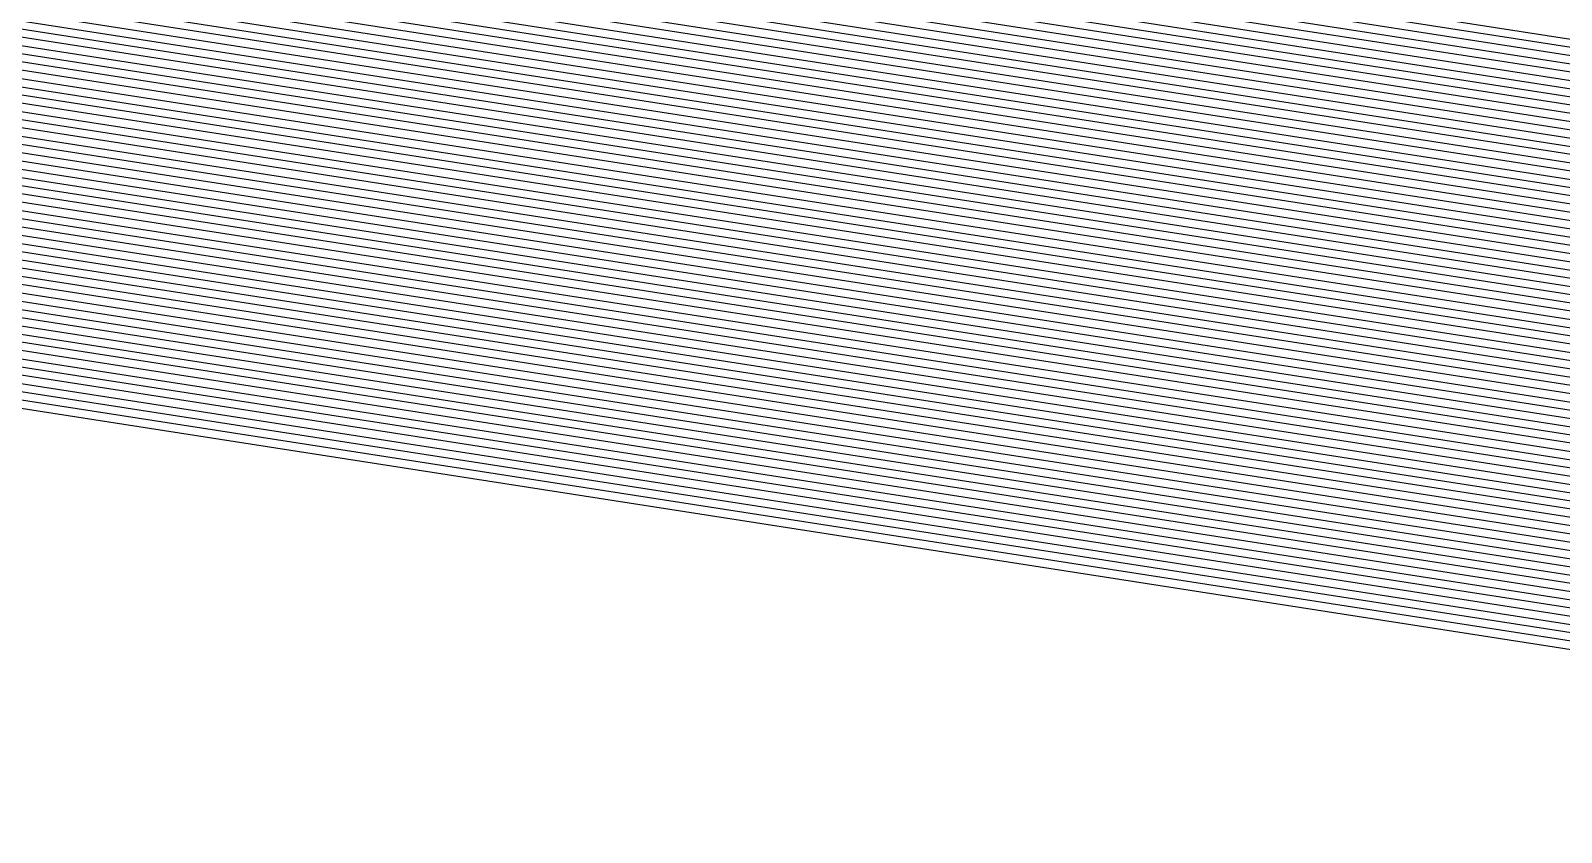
# Model space of a CAD drawing. Extents: x 7084 to 11035, y 13750 to 16729.
# Drawn here: x 8488.5 to 8575.3, y 13903.7 to 13949.2 of the extents above; entities that cross this region are included whole.
import ezdxf

# ---------------------------------------------------------------- set-up
doc = ezdxf.new("R2010")
doc.units = 0
doc.layers.add('Default', color=7, linetype='Continuous')

msp = doc.modelspace()

# ---------------------------------------------------------------- linework, layer by layer
at = {"layer": 'Default'}
for points in [[(10295.182, 16443.974), (10517.258, 16426.435), (10774.398, 16069.815), (10782.234, 16061.156), (10899.116, 15950.077), (11021.842, 15529.148), (11025.76, 15520.163), (10955.631, 15040.771), (10955.141, 15028.681), (10844.103, 14104.975), (10839.206, 14081.776), (10704.791, 13900.543), (10696.956, 13890.577), (10445.659, 13756.114), (9966.443, 13808.73), (9960.24, 13824.25), (9942.283, 13817.715), (9533.196, 13811.869), (9526.993, 13805.497), (8948.427, 13863.96), (8926.226, 13867.554), (8137.273, 13990.325)], [(10298.938, 16421.009), (10512.184, 16404.168), (10759.1, 16061.727), (10776.154, 16042.882), (10888.389, 15936.22), (11006.235, 15532.027), (11014.762, 15512.47), (10947.422, 15052.14), (10946.356, 15025.827), (10839.733, 14138.849), (10829.074, 14088.357), (10700.004, 13914.33), (10682.95, 13892.64), (10441.646, 13763.523), (9981.484, 13814.047), (9967.983, 13847.827), (9928.901, 13833.604), (9536.08, 13827.99), (9522.579, 13814.122), (8967.017, 13870.26), (8918.698, 13878.083), (8161.114, 13995.972)], [(8184.955, 14001.62), (8911.169, 13888.612), (8985.607, 13876.56), (9518.164, 13822.747), (9538.963, 13844.111), (9915.518, 13849.492), (9975.726, 13871.403), (9996.525, 13819.364), (10437.632, 13770.932), (10668.945, 13894.703), (10695.217, 13928.117), (10818.943, 14094.938), (10835.363, 14172.723), (10937.571, 15022.974), (10939.213, 15063.509), (11003.765, 15504.778), (10990.629, 15534.906), (10877.662, 15922.362), (10770.075, 16024.607), (10743.803, 16053.64), (10507.111, 16381.901), (10302.695, 16398.045)], [(8139.657, 13990.89), (8925.473, 13868.607), (8950.286, 13864.59), (9526.552, 13806.36), (9533.485, 13813.481), (9940.945, 13819.304), (9961.014, 13826.608), (9967.947, 13809.261), (10445.258, 13756.854), (10695.555, 13890.783), (10704.313, 13901.922), (10838.192, 14082.434), (10843.666, 14108.363), (10954.262, 15028.396), (10954.81, 15041.908), (11024.66, 15519.393), (11020.281, 15529.436), (10898.043, 15948.692), (10781.626, 16059.328)], [(10777.978, 16048.364), (10891.607, 15940.377), (11010.917, 15531.163), (11018.062, 15514.778), (10949.884, 15048.729), (10948.991, 15026.684), (10841.044, 14128.687), (10832.114, 14086.383), (10701.44, 13910.194), (10687.152, 13892.021), (10442.85, 13761.3), (9976.972, 13812.452), (9965.66, 13840.754), (9932.916, 13828.837), (9535.215, 13823.154), (9523.903, 13811.535), (8961.44, 13868.37), (8920.956, 13874.924), (8153.962, 13994.278)], [(10906.088, 15959.085), (11031.986, 15527.277), (11032.908, 15525.162), (10960.966, 15033.381), (10960.851, 15030.536), (10846.943, 14082.957), (10845.791, 14077.499), (10707.903, 13891.581), (10706.059, 13889.236), (10448.268, 13751.298), (9956.667, 13805.274), (9955.207, 13808.925), (9950.982, 13807.388), (9531.322, 13801.39), (9529.863, 13799.891), (8936.344, 13859.865), (8931.12, 13860.71), (8121.776, 13986.654)], [(10905.552, 15958.392), (11031.206, 15527.421), (11032.358, 15524.778), (10960.556, 15033.949), (10960.412, 15030.394), (10846.725, 14084.651), (10845.285, 14077.828), (10707.663, 13892.271), (10705.359, 13889.339), (10448.067, 13751.668), (9957.419, 13805.539), (9955.594, 13810.104), (9950.313, 13808.182), (9531.466, 13802.197), (9529.642, 13800.323), (8937.273, 13860.18), (8930.743, 13861.237), (8122.968, 13986.937)], [(8124.16, 13987.219), (8930.367, 13861.763), (8938.203, 13860.495), (9529.421, 13800.754), (9531.61, 13803.003), (9949.644, 13808.977), (9955.981, 13811.283), (9958.171, 13805.805), (10447.867, 13752.038), (10704.659, 13889.443), (10707.424, 13892.96), (10844.778, 14078.157), (10846.506, 14086.345), (10959.973, 15030.251), (10960.145, 15034.518), (11031.808, 15524.393), (11030.425, 15527.565), (10905.015, 15957.699)], [(10904.479, 15957.006), (11029.645, 15527.708), (11031.258, 15524.009), (10959.735, 15035.086), (10959.533, 15030.108), (10846.288, 14088.038), (10844.271, 14078.486), (10707.185, 13893.649), (10703.958, 13889.546), (10447.666, 13752.409), (9958.923, 13806.071), (9956.368, 13812.462), (9948.975, 13809.771), (9531.755, 13803.809), (9529.2, 13801.185), (8939.132, 13860.81), (8929.991, 13862.29), (8125.352, 13987.501)], [(8127.736, 13988.066), (8929.238, 13863.342), (8940.991, 13861.44), (9528.759, 13802.047), (9532.043, 13805.421), (9947.636, 13811.36), (9957.143, 13814.82), (9960.427, 13806.603), (10447.265, 13753.15), (10702.558, 13889.752), (10706.706, 13895.028), (10843.258, 14079.144), (10845.851, 14091.426), (10958.655, 15029.823), (10958.914, 15036.223), (11030.159, 15523.239), (11028.084, 15527.996), (10903.406, 15955.62)], [(8130.12, 13988.631), (8928.485, 13864.395), (8942.85, 13862.07), (9528.317, 13802.91), (9532.331, 13807.033), (9946.298, 13812.949), (9957.917, 13817.177), (9961.931, 13807.135), (10446.863, 13753.891), (10701.157, 13889.958), (10706.227, 13896.407), (10842.245, 14079.802), (10845.414, 14094.813), (10957.776, 15029.537), (10958.093, 15037.36), (11029.059, 15522.47), (11026.524, 15528.284), (10902.334, 15954.235)], [(8131.312, 13988.913), (8928.108, 13864.922), (8943.78, 13862.385), (9528.097, 13803.341), (9532.475, 13807.839), (9945.629, 13813.743), (9958.304, 13818.356), (9962.683, 13807.4), (10446.663, 13754.261), (10700.457, 13890.061), (10705.988, 13897.096), (10841.738, 14080.131), (10845.195, 14096.507), (10957.337, 15029.395), (10957.683, 15037.929), (11028.509, 15522.086), (11025.743, 15528.428), (10901.797, 15953.542)], [(8132.504, 13989.196), (8927.732, 13865.448), (8944.709, 13862.7), (9527.876, 13803.772), (9532.62, 13808.645), (9944.96, 13814.538), (9958.691, 13819.535), (9963.435, 13807.666), (10446.462, 13754.632), (10699.757, 13890.165), (10705.749, 13897.785), (10841.232, 14080.46), (10844.977, 14098.2), (10956.898, 15029.252), (10957.272, 15038.497), (11027.959, 15521.701), (11024.963, 15528.572), (10901.261, 15952.849)], [(10900.188, 15951.463), (11023.403, 15528.86), (11026.859, 15520.932), (10956.451, 15039.634), (10956.019, 15028.967), (10844.54, 14101.588), (10840.219, 14081.118), (10705.27, 13899.164), (10698.356, 13890.371), (10446.061, 13755.373), (9964.939, 13808.198), (9959.466, 13821.892), (9943.622, 13816.126), (9532.908, 13810.257), (9527.435, 13804.635), (8946.568, 13863.33), (8926.979, 13866.501), (8134.889, 13989.76)], [(8138.465, 13990.607), (8925.85, 13868.08), (8949.357, 13864.275), (9526.772, 13805.929), (9533.34, 13812.675), (9941.614, 13818.51), (9960.627, 13825.429), (9967.195, 13808.996), (10445.459, 13756.484), (10696.255, 13890.68), (10704.552, 13901.232), (10838.699, 14082.105), (10843.884, 14106.669), (10954.702, 15028.539), (10955.22, 15041.339), (11025.21, 15519.778), (11021.062, 15529.292), (10898.579, 15949.384)], [(8140.849, 13991.172), (8925.097, 13869.133), (8951.216, 13864.905), (9526.331, 13806.791), (9533.629, 13814.287), (9940.276, 13820.098), (9961.401, 13827.787), (9968.699, 13809.527), (10445.057, 13757.225), (10694.855, 13890.886), (10704.073, 13902.611), (10837.686, 14082.763), (10843.447, 14110.056), (10953.823, 15028.253), (10954.399, 15042.476), (11024.11, 15519.009), (11019.501, 15529.58), (10897.507, 15947.999)], [(8144.425, 13992.019), (8923.968, 13870.713), (8954.004, 13865.85), (9525.669, 13808.085), (9534.061, 13816.705), (9938.269, 13822.482), (9962.563, 13831.323), (9970.955, 13810.325), (10444.455, 13758.336), (10692.754, 13891.196), (10703.355, 13904.679), (10836.166, 14083.751), (10842.792, 14115.137), (10952.505, 15027.825), (10953.168, 15044.182), (11022.46, 15517.855), (11017.16, 15530.012), (10895.898, 15945.92)], [(10894.825, 15944.534), (11015.599, 15530.3), (11021.361, 15517.086), (10952.347, 15045.319), (10951.627, 15027.54), (10842.355, 14118.525), (10835.153, 14084.409), (10702.876, 13906.058), (10691.353, 13891.402), (10444.054, 13759.077), (9972.459, 13810.857), (9963.337, 13833.681), (9936.93, 13824.071), (9534.35, 13818.317), (9525.227, 13808.947), (8955.863, 13866.48), (8923.215, 13871.765), (8146.809, 13992.584)], [(10894.289, 15943.841), (11014.819, 15530.444), (11020.811, 15516.701), (10951.937, 15045.887), (10951.188, 15027.397), (10842.136, 14120.219), (10834.646, 14084.738), (10702.637, 13906.747), (10690.653, 13891.505), (10443.853, 13759.448), (9973.212, 13811.122), (9963.724, 13834.86), (9936.261, 13824.865), (9534.494, 13819.123), (9525.007, 13809.379), (8956.793, 13866.795), (8922.838, 13872.292), (8148.001, 13992.866)], [(8149.193, 13993.149), (8922.462, 13872.818), (8957.722, 13867.11), (9524.786, 13809.81), (9534.638, 13819.929), (9935.592, 13825.659), (9964.111, 13836.038), (9973.964, 13811.388), (10443.653, 13759.818), (10689.953, 13891.608), (10702.398, 13907.436), (10834.14, 14085.067), (10841.918, 14121.912), (10950.748, 15027.254), (10951.526, 15046.455), (11020.261, 15516.316), (11014.039, 15530.588), (10893.752, 15943.148)], [(8150.385, 13993.431), (8922.086, 13873.345), (8958.652, 13867.425), (9524.565, 13810.241), (9534.782, 13820.735), (9934.923, 13826.454), (9964.499, 13837.217), (9974.716, 13811.654), (10443.452, 13760.189), (10689.253, 13891.712), (10702.158, 13908.126), (10833.633, 14085.396), (10841.699, 14123.606), (10950.309, 15027.112), (10951.116, 15047.024), (11019.711, 15515.932), (11013.258, 15530.732), (10893.216, 15942.456)], [(8151.577, 13993.713), (8921.709, 13873.871), (8959.581, 13867.74), (9524.344, 13810.672), (9534.926, 13821.541), (9934.254, 13827.248), (9964.886, 13838.396), (9975.468, 13811.92), (10443.251, 13760.559), (10688.552, 13891.815), (10701.919, 13908.815), (10833.127, 14085.725), (10841.481, 14125.3), (10949.87, 15026.969), (10950.705, 15047.592), (11019.161, 15515.547), (11012.478, 15530.876), (10892.68, 15941.763)], [(8152.77, 13993.996), (8921.333, 13874.398), (8960.511, 13868.055), (9524.124, 13811.104), (9535.07, 13822.348), (9933.585, 13828.043), (9965.273, 13839.575), (9976.22, 13812.186), (10443.051, 13760.93), (10687.852, 13891.918), (10701.68, 13909.505), (10832.62, 14086.054), (10841.262, 14126.993), (10949.431, 15026.826), (10950.295, 15048.161), (11018.611, 15515.163), (11011.698, 15531.019), (10892.143, 15941.07)], [(10891.071, 15939.684), (11010.137, 15531.307), (11017.512, 15514.393), (10949.474, 15049.298), (10948.552, 15026.541), (10840.825, 14130.381), (10831.607, 14086.712), (10701.201, 13910.883), (10686.452, 13892.124), (10442.649, 13761.67), (9977.724, 13812.718), (9966.047, 13841.932), (9932.246, 13829.631), (9535.359, 13823.96), (9523.682, 13811.966), (8962.37, 13868.685), (8920.58, 13875.451), (8155.154, 13994.56)], [(8156.346, 13994.843), (8920.203, 13875.977), (8963.299, 13869), (9523.461, 13812.397), (9535.503, 13824.766), (9931.577, 13830.426), (9966.434, 13843.111), (9978.476, 13812.983), (10442.449, 13762.041), (10685.751, 13892.227), (10700.962, 13911.573), (10831.1, 14087.041), (10840.607, 14132.074), (10948.113, 15026.398), (10949.063, 15049.866), (11016.962, 15514.009), (11009.357, 15531.451), (10890.534, 15938.991)], [(10889.998, 15938.298), (11008.576, 15531.595), (11016.412, 15513.624), (10948.653, 15050.435), (10947.674, 15026.255), (10840.388, 14133.768), (10830.594, 14087.37), (10700.722, 13912.262), (10685.051, 13892.33), (10442.248, 13762.411), (9979.228, 13813.249), (9966.821, 13844.29), (9930.908, 13831.22), (9535.647, 13825.572), (9523.241, 13812.829), (8964.229, 13869.315), (8919.827, 13876.503), (8157.538, 13995.125)], [(8159.922, 13995.69), (8919.074, 13877.556), (8966.088, 13869.945), (9522.799, 13813.691), (9535.936, 13827.184), (9929.57, 13832.809), (9967.596, 13846.648), (9980.732, 13813.781), (10441.847, 13763.152), (10683.651, 13892.537), (10700.244, 13913.641), (10829.581, 14088.028), (10839.951, 14137.156), (10946.795, 15025.97), (10947.832, 15051.572), (11015.312, 15512.855), (11007.016, 15531.883), (10888.925, 15936.913)], [(8163.498, 13996.537), (8917.945, 13879.136), (8968.876, 13870.89), (9522.137, 13814.985), (9536.368, 13829.602), (9927.563, 13835.192), (9968.757, 13850.184), (9982.988, 13814.579), (10441.245, 13764.264), (10681.55, 13892.846), (10699.526, 13915.709), (10828.061, 14089.015), (10839.296, 14142.237), (10945.477, 15025.542), (10946.601, 15053.277), (11013.663, 15511.701), (11004.675, 15532.315), (10887.316, 15934.834)], [(10886.244, 15933.448), (11003.114, 15532.603), (11012.563, 15510.932), (10945.78, 15054.414), (10944.599, 15025.257), (10838.859, 14145.624), (10827.048, 14089.674), (10699.047, 13917.087), (10680.149, 13893.052), (10440.843, 13765.005), (9984.492, 13815.11), (9969.531, 13852.542), (9926.224, 13836.781), (9536.656, 13831.214), (9521.696, 13815.847), (8970.735, 13871.52), (8917.192, 13880.189), (8165.882, 13997.102)], [(10885.707, 15932.755), (11002.334, 15532.747), (11012.013, 15510.547), (10945.369, 15054.982), (10944.16, 15025.114), (10838.64, 14147.318), (10826.541, 14090.003), (10698.808, 13917.777), (10679.449, 13893.156), (10440.642, 13765.375), (9985.244, 13815.376), (9969.919, 13853.721), (9925.555, 13837.576), (9536.801, 13832.02), (9521.475, 13816.279), (8971.665, 13871.835), (8916.815, 13880.715), (8167.074, 13997.384)], [(10885.171, 15932.062), (11001.553, 15532.891), (11011.463, 15510.163), (10944.959, 15055.551), (10943.72, 15024.971), (10838.422, 14149.011), (10826.035, 14090.332), (10698.568, 13918.466), (10678.749, 13893.259), (10440.442, 13765.746), (9985.996, 13815.642), (9970.306, 13854.9), (9924.886, 13838.37), (9536.945, 13832.826), (9521.254, 13816.71), (8972.594, 13872.15), (8916.439, 13881.241), (8168.266, 13997.666)], [(8169.458, 13997.949), (8916.063, 13881.768), (8973.524, 13872.465), (9521.034, 13817.141), (9537.089, 13833.632), (9924.217, 13839.164), (9970.693, 13856.078), (9986.748, 13815.908), (10440.241, 13766.116), (10678.048, 13893.362), (10698.329, 13919.156), (10825.528, 14090.661), (10838.203, 14150.705), (10943.281, 15024.829), (10944.549, 15056.119), (11010.913, 15509.778), (11000.773, 15533.035), (10884.635, 15931.37)], [(10884.098, 15930.677), (10999.993, 15533.179), (11010.363, 15509.394), (10944.138, 15056.688), (10942.842, 15024.686), (10837.985, 14152.399), (10825.022, 14090.99), (10698.089, 13919.845), (10677.348, 13893.465), (10440.04, 13766.486), (9987.5, 13816.174), (9971.08, 13857.257), (9923.548, 13839.959), (9537.233, 13834.438), (9520.813, 13817.572), (8974.453, 13872.78), (8915.686, 13882.294), (8170.651, 13998.231)], [(8171.843, 13998.514), (8915.31, 13882.821), (8975.383, 13873.095), (9520.592, 13818.003), (9537.377, 13835.244), (9922.879, 13840.753), (9971.467, 13858.436), (9988.252, 13816.44), (10439.84, 13766.857), (10676.648, 13893.568), (10697.85, 13920.534), (10824.515, 14091.319), (10837.766, 14154.093), (10942.402, 15024.543), (10943.728, 15057.256), (11009.814, 15509.009), (10999.212, 15533.323), (10883.562, 15929.984)], [(8173.035, 13998.796), (8914.933, 13883.347), (8976.312, 13873.41), (9520.371, 13818.435), (9537.521, 13836.05), (9922.21, 13841.548), (9971.854, 13859.615), (9989.004, 13816.705), (10439.639, 13767.227), (10675.948, 13893.671), (10697.611, 13921.224), (10824.008, 14091.648), (10837.548, 14155.786), (10941.963, 15024.4), (10943.317, 15057.825), (11009.264, 15508.624), (10998.432, 15533.467), (10883.026, 15929.291)], [(8174.227, 13999.078), (8914.557, 13883.874), (8977.242, 13873.725), (9520.151, 13818.866), (9537.666, 13836.856), (9921.54, 13842.342), (9972.242, 13860.794), (9989.756, 13816.971), (10439.438, 13767.598), (10675.247, 13893.774), (10697.371, 13921.913), (10823.502, 14091.977), (10837.329, 14157.48), (10941.524, 15024.258), (10942.907, 15058.393), (11008.714, 15508.24), (10997.652, 15533.611), (10882.489, 15928.598)], [(10881.953, 15927.905), (10996.871, 15533.755), (11008.164, 15507.855), (10942.496, 15058.962), (10941.085, 15024.115), (10837.111, 14159.174), (10822.995, 14092.306), (10697.132, 13922.602), (10674.547, 13893.878), (10439.238, 13767.968), (9990.508, 13817.237), (9972.629, 13861.973), (9920.871, 13843.137), (9537.81, 13837.662), (9519.93, 13819.297), (8978.171, 13874.04), (8914.18, 13884.4), (8175.419, 13999.361)], [(8176.611, 13999.643), (8913.804, 13884.926), (8979.101, 13874.355), (9519.709, 13819.728), (9537.954, 13838.468), (9920.202, 13843.931), (9973.016, 13863.151), (9991.261, 13817.503), (10439.037, 13768.339), (10673.847, 13893.981), (10696.893, 13923.292), (10822.489, 14092.635), (10836.892, 14160.867), (10940.645, 15023.972), (10942.086, 15059.53), (11007.614, 15507.471), (10996.091, 15533.899), (10881.417, 15927.212)], [(8177.803, 13999.925), (8913.428, 13885.453), (8980.03, 13874.67), (9519.488, 13820.16), (9538.098, 13839.274), (9919.533, 13844.725), (9973.403, 13864.33), (9992.013, 13817.769), (10438.836, 13768.709), (10673.146, 13894.084), (10696.653, 13923.981), (10821.982, 14092.964), (10836.674, 14162.561), (10940.206, 15023.83), (10941.675, 15060.098), (11007.064, 15507.086), (10995.311, 15534.043), (10880.88, 15926.519)], [(10879.271, 15924.441), (10992.97, 15534.474), (11005.415, 15505.932), (10940.444, 15061.804), (10938.888, 15023.402), (10836.018, 14167.642), (10820.462, 14093.951), (10695.935, 13926.049), (10671.046, 13894.393), (10438.234, 13769.821), (9994.269, 13818.566), (9974.564, 13867.867), (9917.526, 13847.109), (9538.531, 13841.692), (9518.826, 13821.453), (8982.819, 13875.615), (8912.298, 13887.032), (8181.379, 14000.772)], [(10878.735, 15923.748), (10992.189, 15534.618), (11004.865, 15505.548), (10940.034, 15062.372), (10938.449, 15023.259), (10835.8, 14169.336), (10819.956, 14094.28), (10695.696, 13926.739), (10670.345, 13894.496), (10438.034, 13770.191), (9995.021, 13818.832), (9974.952, 13869.045), (9916.857, 13847.903), (9538.675, 13842.499), (9518.606, 13821.885), (8983.748, 13875.93), (8911.922, 13887.559), (8182.571, 14001.055)], [(8183.763, 14001.337), (8911.545, 13888.085), (8984.678, 13876.245), (9518.385, 13822.316), (9538.819, 13843.305), (9916.187, 13848.697), (9975.339, 13870.224), (9995.773, 13819.098), (10437.833, 13770.562), (10669.645, 13894.599), (10695.457, 13927.428), (10819.449, 14094.609), (10835.581, 14171.03), (10938.01, 15023.116), (10939.623, 15062.941), (11004.315, 15505.163), (10991.409, 15534.762), (10878.199, 15923.055)], [(10877.126, 15921.669), (10989.848, 15535.05), (11003.215, 15504.394), (10938.802, 15064.078), (10937.131, 15022.831), (10835.144, 14174.417), (10818.436, 14095.267), (10694.978, 13928.807), (10668.245, 13894.806), (10437.432, 13771.302), (9997.277, 13819.63), (9976.113, 13872.582), (9914.849, 13850.286), (9539.107, 13844.917), (9517.943, 13823.178), (8986.537, 13876.875), (8910.793, 13889.138), (8186.147, 14001.902)], [(10876.053, 15920.283), (10988.288, 15535.338), (11002.115, 15503.625), (10937.981, 15065.215), (10936.253, 15022.545), (10834.707, 14177.804), (10817.423, 14095.926), (10694.499, 13930.185), (10666.844, 13895.012), (10437.03, 13772.043), (9998.781, 13820.162), (9976.887, 13874.94), (9913.511, 13851.875), (9539.396, 13846.529), (9517.502, 13824.041), (8988.396, 13877.505), (8910.04, 13890.191), (8188.531, 14002.467)], [(8189.724, 14002.749), (8909.663, 13890.717), (8989.325, 13877.82), (9517.281, 13824.472), (9539.54, 13847.335), (9912.842, 13852.67), (9977.274, 13876.118), (9999.533, 13820.427), (10436.83, 13772.414), (10666.144, 13895.115), (10694.26, 13930.875), (10816.916, 14096.255), (10834.489, 14179.498), (10935.814, 15022.403), (10937.571, 15065.783), (11001.566, 15503.24), (10987.508, 15535.482), (10875.517, 15919.591)], [(8190.916, 14003.031), (8909.287, 13891.244), (8990.255, 13878.135), (9517.06, 13824.903), (9539.684, 13848.141), (9912.173, 13853.464), (9977.662, 13877.297), (10000.285, 13820.693), (10436.629, 13772.784), (10665.444, 13895.218), (10694.021, 13931.564), (10816.41, 14096.584), (10834.27, 14181.192), (10935.374, 15022.26), (10937.161, 15066.352), (11001.016, 15502.855), (10986.727, 15535.626), (10874.981, 15918.898)], [(8193.3, 14003.596), (8908.534, 13892.297), (8992.114, 13878.766), (9516.619, 13825.766), (9539.972, 13849.753), (9910.834, 13855.053), (9978.436, 13879.655), (10001.789, 13821.225), (10436.228, 13773.525), (10664.043, 13895.425), (10693.542, 13932.943), (10815.397, 14097.242), (10833.833, 14184.579), (10934.496, 15021.975), (10936.34, 15067.488), (10999.916, 15502.086), (10985.167, 15535.914), (10873.908, 15917.512)], [(10873.372, 15916.819), (10984.386, 15536.058), (10999.366, 15501.702), (10935.929, 15068.057), (10934.057, 15021.832), (10833.615, 14186.273), (10814.89, 14097.571), (10693.302, 13933.632), (10663.343, 13895.528), (10436.027, 13773.896), (10002.541, 13821.491), (9978.823, 13880.834), (9910.165, 13855.847), (9540.116, 13850.559), (9516.398, 13826.197), (8993.043, 13879.081), (8908.158, 13892.823), (8194.492, 14003.878)], [(10872.835, 15916.126), (10983.606, 15536.202), (10998.816, 15501.317), (10935.519, 15068.625), (10933.617, 15021.689), (10833.396, 14187.967), (10814.383, 14097.9), (10693.063, 13934.321), (10662.642, 13895.631), (10435.826, 13774.266), (10003.293, 13821.757), (9979.21, 13882.013), (9909.496, 13856.642), (9540.261, 13851.365), (9516.178, 13826.628), (8993.973, 13879.396), (8907.781, 13893.35), (8195.684, 14004.161)], [(8198.068, 14004.726), (8907.028, 13894.402), (8995.832, 13880.026), (9515.736, 13827.491), (9540.549, 13852.977), (9908.158, 13858.23), (9979.984, 13884.37), (10004.797, 13822.288), (10435.425, 13775.007), (10661.242, 13895.837), (10692.584, 13935.7), (10813.37, 14098.558), (10832.959, 14191.354), (10932.739, 15021.404), (10934.698, 15069.762), (10997.716, 15500.548), (10982.045, 15536.49), (10871.763, 15914.74)], [(8199.26, 14005.008), (8906.652, 13894.929), (8996.761, 13880.341), (9515.515, 13827.922), (9540.693, 13853.783), (9907.489, 13859.025), (9980.372, 13885.549), (10005.549, 13822.554), (10435.224, 13775.378), (10660.542, 13895.94), (10692.345, 13936.39), (10812.864, 14098.887), (10832.741, 14193.048), (10932.3, 15021.261), (10934.287, 15070.331), (10997.167, 15500.163), (10981.265, 15536.634), (10871.226, 15914.047)], [(10870.69, 15913.355), (10980.485, 15536.778), (10996.617, 15499.779), (10933.877, 15070.899), (10931.86, 15021.119), (10832.522, 14194.741), (10812.357, 14099.216), (10692.106, 13937.079), (10659.841, 13896.043), (10435.024, 13775.748), (10006.301, 13822.82), (9980.759, 13886.728), (9906.82, 13859.819), (9540.837, 13854.589), (9515.295, 13828.353), (8997.691, 13880.656), (8906.275, 13895.455), (8200.452, 14005.29)], [(8201.644, 14005.573), (8905.899, 13895.982), (8998.621, 13880.971), (9515.074, 13828.785), (9540.981, 13855.395), (9906.151, 13860.614), (9981.146, 13887.907), (10007.053, 13823.086), (10434.823, 13776.118), (10659.141, 13896.147), (10691.866, 13937.768), (10811.851, 14099.545), (10832.304, 14196.435), (10931.421, 15020.976), (10933.467, 15071.468), (10996.067, 15499.394), (10979.704, 15536.922), (10870.154, 15912.662)], [(10869.617, 15911.969), (10978.924, 15537.066), (10995.517, 15499.009), (10933.056, 15072.036), (10930.982, 15020.833), (10832.085, 14198.129), (10811.344, 14099.874), (10691.627, 13938.458), (10658.441, 13896.25), (10434.622, 13776.489), (10007.805, 13823.352), (9981.533, 13889.085), (9905.481, 13861.408), (9541.126, 13856.201), (9514.853, 13829.216), (8999.55, 13881.286), (8905.523, 13896.508), (8202.836, 14005.855)], [(10869.081, 15911.276), (10978.144, 15537.21), (10994.967, 15498.625), (10932.646, 15072.605), (10930.543, 15020.69), (10831.867, 14199.822), (10810.837, 14100.203), (10691.388, 13939.147), (10657.741, 13896.353), (10434.422, 13776.859), (10008.557, 13823.618), (9981.92, 13890.264), (9904.812, 13862.203), (9541.27, 13857.007), (9514.633, 13829.647), (9000.48, 13881.601), (8905.146, 13897.035), (8204.028, 14006.137)], [(8205.22, 14006.42), (8904.77, 13897.561), (9001.409, 13881.916), (9514.412, 13830.078), (9541.414, 13857.813), (9904.143, 13862.997), (9982.307, 13891.443), (10009.31, 13823.884), (10434.221, 13777.23), (10657.04, 13896.456), (10691.148, 13939.836), (10810.331, 14100.532), (10831.648, 14201.516), (10930.103, 15020.548), (10932.235, 15073.173), (10994.417, 15498.24), (10977.363, 15537.354), (10868.545, 15910.583)], [(8187.339, 14002.184), (8910.416, 13889.664), (8987.466, 13877.19), (9517.723, 13823.61), (9539.251, 13845.723), (9914.18, 13851.081), (9976.5, 13873.761), (9998.029, 13819.896), (10437.231, 13771.673), (10667.544, 13894.909), (10694.739, 13929.496), (10817.929, 14095.597), (10834.926, 14176.111), (10936.692, 15022.688), (10938.392, 15064.646), (11002.665, 15504.009), (10989.068, 15535.194)], [(8164.69, 13996.819), (8917.568, 13879.662), (8969.806, 13871.205), (9521.916, 13815.416), (9536.512, 13830.408), (9926.893, 13835.987), (9969.144, 13851.363), (9983.74, 13814.844), (10441.044, 13764.634), (10680.849, 13892.949), (10699.286, 13916.398), (10827.554, 14089.345), (10839.077, 14143.93), (10945.038, 15025.399), (10946.19, 15053.845), (11013.113, 15511.317), (11003.894, 15532.459)], [(7446.388, 14178.927), (8117.008, 13985.525), (8932.626, 13858.605), (9530.745, 13798.166), (9953.658, 13804.21), (10449.071, 13749.816), (9530.745, 13798.166), (9953.658, 13804.21), (10449.071, 13749.816), (10708.86, 13888.824), (10847.817, 14076.182), (11035.107, 15526.701), (10962.608, 15031.107), (10847.817, 14076.182), (10636.361, 13755.86), (10708.86, 13888.824), (10636.361, 13755.86), (10449.071, 13749.816), (10708.86, 13888.824)], [(11034.008, 15525.932), (10961.787, 15032.244), (10961.73, 15030.822), (10847.38, 14079.57), (10846.804, 14076.84), (10708.382, 13890.202), (10707.46, 13889.03), (10448.669, 13750.557), (9955.162, 13804.742), (9954.433, 13806.568), (9952.32, 13805.799), (9531.034, 13799.778), (9530.304, 13799.029), (8934.485, 13859.235), (8931.873, 13859.657), (8119.392, 13986.09)], [(10940.855, 15061.235), (10939.328, 15023.544), (10836.237, 14165.948), (10820.969, 14093.622), (10696.175, 13925.36), (10671.746, 13894.29), (10438.435, 13769.45), (9993.517, 13818.301), (9974.177, 13866.688), (9918.195, 13846.314), (9538.386, 13840.886), (9519.047, 13821.022), (8981.889, 13875.3), (8912.675, 13886.506), (8180.187, 14000.49)], [(10962.198, 15031.675), (10962.169, 15030.964), (10847.599, 14077.876), (10847.311, 14076.511), (10708.621, 13889.513), (10708.16, 13888.927), (10448.87, 13750.186), (9954.41, 13804.476), (9954.046, 13805.389), (9952.989, 13805.005), (9530.89, 13798.972), (9530.525, 13798.598), (8933.555, 13858.92), (8932.249, 13859.131), (8118.2, 13985.807)], [(8196.876, 14004.443), (8907.405, 13893.876), (8994.902, 13879.711), (9515.957, 13827.06), (9540.405, 13852.171), (9908.827, 13857.436), (9979.597, 13883.191), (10004.045, 13822.023), (10435.626, 13774.637), (10661.942, 13895.734), (10692.824, 13935.011), (10813.877, 14098.229), (10833.178, 14189.66)], [(10830.087, 14087.699), (10700.483, 13912.951), (10684.351, 13892.434), (10442.047, 13762.782), (9979.98, 13813.515), (9967.209, 13845.469), (9930.239, 13832.015), (9535.791, 13826.378), (9523.02, 13813.26), (8965.158, 13869.63), (8919.45, 13877.03), (8158.73, 13995.408)], [(8991.184, 13878.45), (8908.91, 13891.77), (8192.108, 14003.314)], [(8178.995, 14000.208), (8913.051, 13885.979), (8980.96, 13874.985), (9519.268, 13820.591), (9538.242, 13840.08), (9918.864, 13845.52), (9973.79, 13865.509), (9992.765, 13818.035), (10438.636, 13769.08)], [(8918.321, 13878.609), (8162.306, 13996.255)], [(8145.617, 13992.302), (8923.591, 13871.239), (8954.934, 13866.165), (9525.448, 13808.516), (9534.205, 13817.511), (9937.599, 13823.276)], [(8142.041, 13991.455), (8924.721, 13869.66), (8952.145, 13865.22), (9526.11, 13807.222), (9533.773, 13815.093), (9939.607, 13820.893), (9961.789, 13828.965), (9969.451, 13809.793), (10444.857, 13757.595)], [(8924.344, 13870.186), (8143.233, 13991.737)], [(8133.697, 13989.478), (8927.356, 13865.975), (8945.639, 13863.015), (9527.655, 13804.204), (9532.764, 13809.451), (9944.291, 13815.332), (9959.078, 13820.714), (9964.187, 13807.932)], [(9533.052, 13811.063), (9527.214, 13805.066), (8947.498, 13863.645), (8926.603, 13867.028), (8136.081, 13990.043)], [(9531.899, 13804.615), (9528.98, 13801.616), (8940.062, 13861.125), (8929.614, 13862.816), (8126.544, 13987.784)], [(8128.928, 13988.349), (8928.861, 13863.869), (8941.921, 13861.755), (9528.538, 13802.479), (9532.187, 13806.227), (9946.967, 13812.154)], [(8120.584, 13986.372), (8931.496, 13860.184), (8935.414, 13859.55), (9530.083, 13799.46), (9531.178, 13800.584), (9951.651, 13806.593), (9954.82, 13807.747), (9955.915, 13805.008), (10448.469, 13750.927)]]:
    msp.add_lwpolyline(points, dxfattribs=at)

doc.saveas('drawing.dxf')
